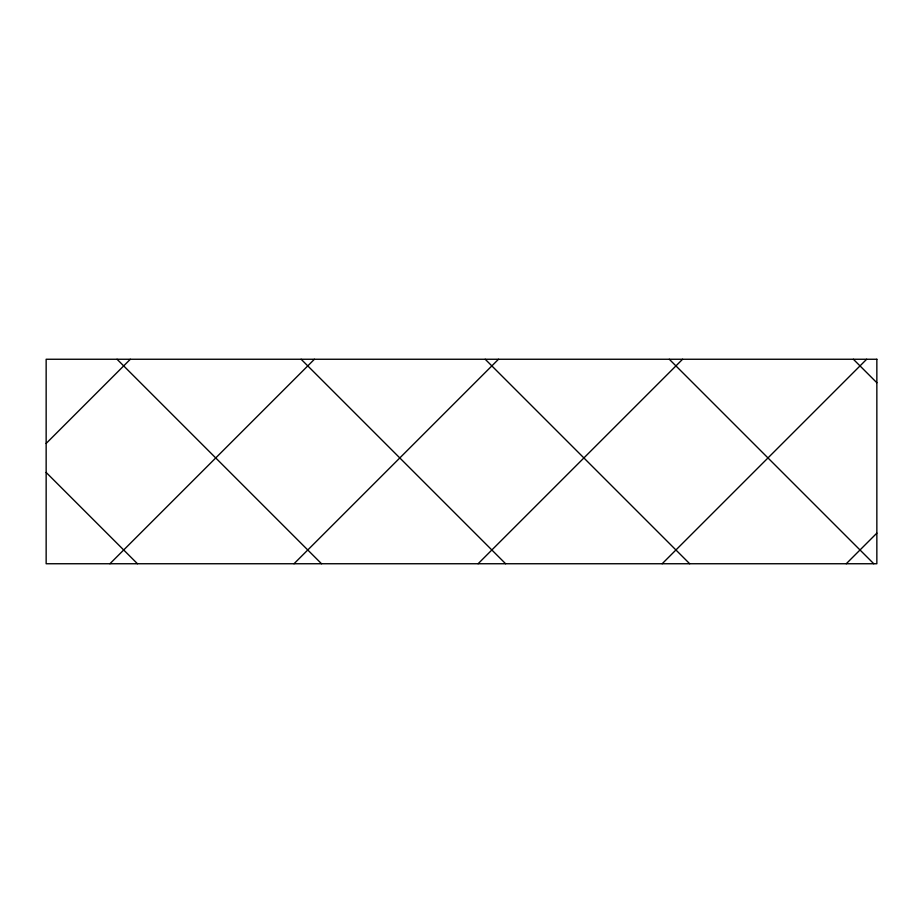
<?xml version="1.0" encoding="UTF-8"?>
<svg xmlns="http://www.w3.org/2000/svg" width="923" height="923" viewBox="0 0 923 923"><rect width="100%" height="100%" fill="white"/><g stroke="black" fill="none" stroke-linecap="round" stroke-linejoin="round"><path stroke-width="1.38" d="M46.15 443.444L130.339 359.255M109.929 563.745L314.42 359.255M294.01 563.745L498.501 359.255M478.091 563.745L682.582 359.255M662.16 563.745L866.662 359.255M846.241 563.745L876.85 533.136M853.371 359.255L876.85 382.733M669.29 359.255L873.781 563.745M485.21 359.255L689.7 563.745M301.129 359.255L505.619 563.745M117.048 359.255L321.539 563.745M46.15 472.438L137.469 563.745M876.85 359.255L46.15 359.255L46.15 563.745L876.85 563.745L876.85 359.255"/></g></svg>
